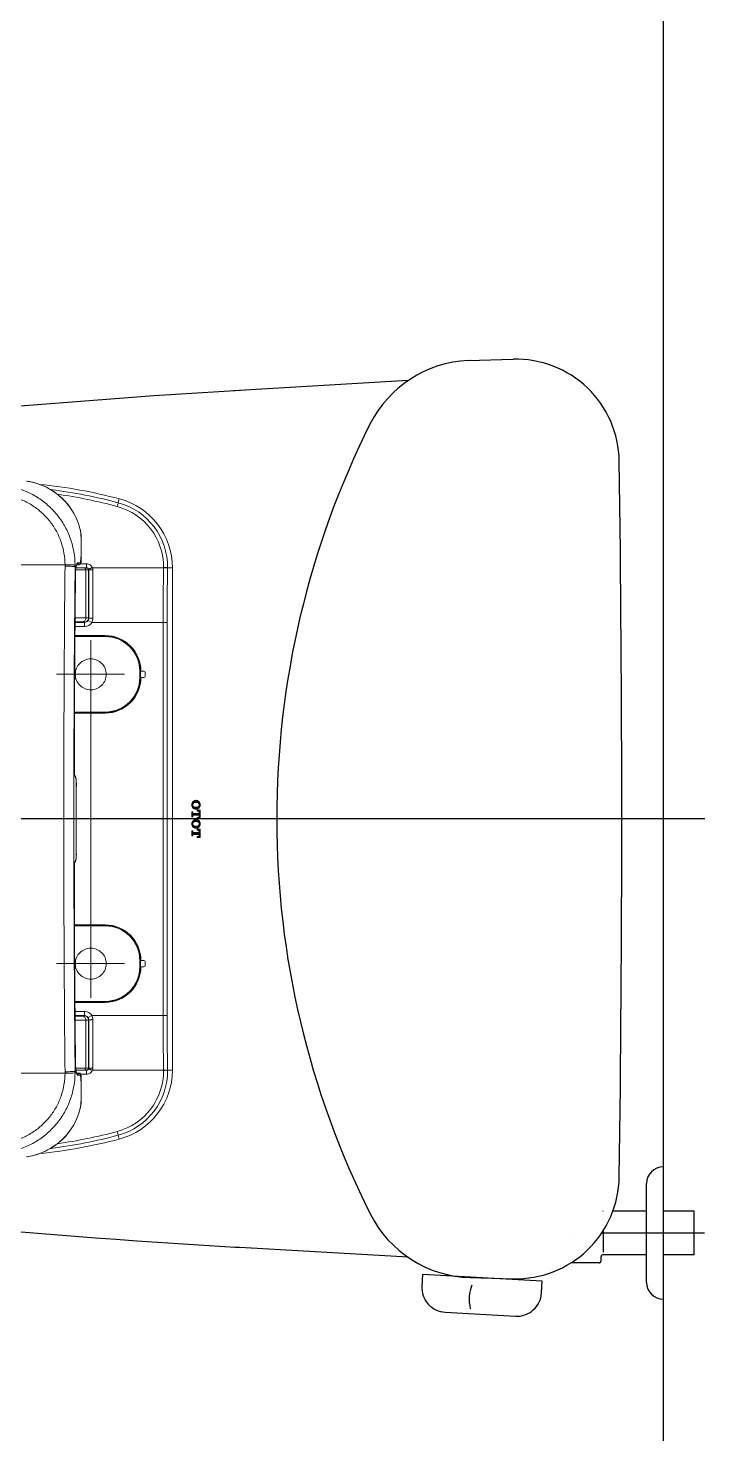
# Model space of a CAD drawing. Header units: millimetres. Extents: x 98197 to 106565, y 53890 to 60222.
# Drawn here: x 104752.1 to 104784.9, y 56482.8 to 56550.8 of the extents above; entities that cross this region are included whole.
import ezdxf

# ---------------------------------------------------------------- set-up
doc = ezdxf.new("R2010")
doc.units = ezdxf.units.MM
doc.header["$LTSCALE"] = 50
doc.header["$MEASUREMENT"] = 0
for name, pattern in [('CENTER', [2, 1.25, -0.25, 0.25, -0.25]), ('DOT', [0.25, 0, -0.25]), ('HIDDEN', [0.375, 0.25, -0.125])]:
    doc.linetypes.add(name, pattern=pattern)
doc.layers.get('0').update_dxf_attribs({"color": 8, "linetype": 'CONTINUOUS'})
doc.layers.add('00', color=7, linetype='DOT')

msp = doc.modelspace()

# ---------------------------------------------------------------- linework, layer by layer
for p, q in [((104782.857, 56635.566), (104782.857, 56425.566)), ((104782.857, 56536.834), (104782.857, 56485.854)), ((104773.422, 56534.756), (104775.603, 56534.815)), ((104770.517, 56533.778), (104762.086, 56533.281)), ((104784.878, 56512.566), (104706.658, 56512.566)), ((104782.057, 56490.131), (104782.057, 56494.931)), ((104782.057, 56493.581), (104780.423, 56493.581)), ((104784.357, 56493.581), (104782.857, 56493.581)), ((104784.357, 56491.481), (104784.357, 56493.581)), ((104778.357, 56492.531), (104778.357, 56492.531)), ((104778.357, 56492.531), (104778.357, 56492.531)), ((104778.357, 56492.531), (104778.357, 56492.531)), ((104778.357, 56492.531), (104778.357, 56492.531)), ((104778.357, 56492.531), (104778.357, 56492.531)), ((104778.357, 56492.531), (104778.357, 56492.531)), ((104784.857, 56492.531), (104779.886, 56492.531)), ((104779.957, 56492.64), (104779.957, 56491.598)), ((104770.517, 56491.355), (104762.086, 56491.852)), ((104779.757, 56491.081), (104778.391, 56491.081)), ((104779.857, 56491.181), (104779.857, 56491.381)), ((104782.057, 56491.481), (104779.957, 56491.481)), ((104784.357, 56491.481), (104782.857, 56491.481)), ((104773.541, 56490.373), (104775.603, 56490.318)), ((104773.541, 56490.373), (104775.603, 56490.318)), ((104773.541, 56490.373), (104775.603, 56490.318))]:
    msp.add_line(p, q)
at = {"lineweight": 13, "ltscale": 0.3}
for p, q in [((104752.055, 56528.917), (104752.145, 56528.902)), ((104753.162, 56528.534), (104753.208, 56528.508)), ((104753.208, 56528.508), (104753.207, 56528.507)), ((104753.247, 56528.505), (104753.208, 56528.51)), ((104753.244, 56528.486), (104753.282, 56528.463)), ((104753.244, 56528.486), (104753.244, 56528.485)), ((104756.539, 56528.057), (104756.489, 56527.868)), ((104754.685, 56526.27), (104754.685, 56526.253)), ((104754.685, 56526.253), (104754.686, 56526.188)), ((104754.686, 56526.188), (104754.687, 56526.105)), ((104754.688, 56526.332), (104754.692, 56526.253)), ((104754.693, 56526.239), (104754.692, 56526.253)), ((104754.693, 56526.239), (104754.693, 56524.967)), ((104754.689, 56525.575), (104754.69, 56525.481)), ((104751.122, 56524.867), (104753.913, 56524.867)), ((104753.912, 56524.8), (104753.913, 56524.867)), ((104754.397, 56524.396), (104754.4, 56524.774)), ((104754.4, 56524.841), (104754.4, 56524.85)), ((104755.058, 56524.627), (104754.431, 56524.627)), ((104754.44, 56524.704), (104754.435, 56524.659)), ((104754.446, 56524.744), (104754.44, 56524.704)), ((104754.958, 56524.727), (104754.444, 56524.727)), ((104754.453, 56524.781), (104754.446, 56524.744)), ((104754.448, 56524.803), (104754.454, 56524.806)), ((104754.454, 56524.786), (104754.453, 56524.781)), ((104754.459, 56524.807), (104754.454, 56524.786)), ((104754.476, 56524.867), (104754.593, 56524.867)), ((104754.561, 56524.969), (104754.532, 56524.969)), ((104754.662, 56524.968), (104754.561, 56524.969)), ((104754.663, 56524.967), (104754.693, 56524.967)), ((104754.679, 56524.917), (104754.958, 56524.917)), ((104754.921, 56524.627), (104754.921, 56522.3)), ((104754.958, 56524.727), (104754.958, 56524.917)), ((104755.048, 56522.294), (104755.048, 56524.627)), ((104755.058, 56522.278), (104755.058, 56524.627)), ((104755.237, 56524.727), (104758.679, 56524.727)), ((104755.258, 56524.617), (104755.258, 56522.278)), ((104758.679, 56524.727), (104758.679, 56524.732)), ((104758.873, 56524.722), (104758.873, 56524.717)), ((104759.108, 56524.722), (104758.873, 56524.722)), ((104754.487, 56522.304), (104754.401, 56522.304)), ((104754.546, 56522.304), (104754.487, 56522.304)), ((104754.603, 56522.303), (104754.546, 56522.304)), ((104754.921, 56522.3), (104755.048, 56522.294)), ((104754.858, 56521.878), (104754.397, 56521.878)), ((104754.399, 56522.078), (104754.858, 56522.078)), ((104754.725, 56522.101), (104754.851, 56522.094)), ((104754.858, 56521.878), (104754.858, 56522.094)), ((104755.03, 56522.177), (104755.203, 56522.077)), ((104758.855, 56522.077), (104755.203, 56522.077)), ((104758.662, 56503.057), (104758.662, 56522.077)), ((104758.855, 56522.077), (104758.855, 56503.057)), ((104755.858, 56521.442), (104754.458, 56521.442)), ((104755.858, 56521.422), (104754.458, 56521.422)), ((104754.458, 56521.422), (104754.458, 56521.392)), ((104755.858, 56521.392), (104754.458, 56521.392)), ((104755.858, 56521.392), (104755.858, 56521.422)), ((104757.533, 56519.417), (104757.533, 56519.717)), ((104757.563, 56519.717), (104757.533, 56519.717)), ((104757.563, 56519.417), (104757.563, 56519.717)), ((104757.583, 56519.717), (104757.733, 56519.717)), ((104757.783, 56519.667), (104757.783, 56519.467)), ((104757.533, 56519.417), (104757.563, 56519.417)), ((104757.733, 56519.417), (104757.583, 56519.417)), ((104754.458, 56517.742), (104755.858, 56517.742)), ((104754.458, 56517.742), (104754.458, 56517.712)), ((104755.858, 56517.712), (104754.458, 56517.712)), ((104754.458, 56517.692), (104755.858, 56517.692)), ((104755.858, 56517.712), (104755.858, 56517.742)), ((104754.34, 56514.769), (104754.341, 56514.836)), ((104754.34, 56514.692), (104754.34, 56514.769)), ((104754.34, 56514.619), (104754.34, 56514.692)), ((104754.375, 56514.704), (104754.376, 56514.698)), ((104754.376, 56514.698), (104754.377, 56514.694)), ((104754.378, 56514.692), (104754.413, 56514.619)), ((104754.386, 56514.648), (104754.421, 56514.575)), ((104754.46, 56514.295), (104754.459, 56513.966)), ((104754.459, 56513.541), (104754.458, 56513.115)), ((104754.459, 56513.966), (104754.459, 56513.541)), ((104754.458, 56513.115), (104754.458, 56512.69)), ((104754.338, 56512.567), (104753.852, 56512.567)), ((104754.458, 56512.567), (104754.456, 56512.567)), ((104754.458, 56512.69), (104754.458, 56512.23)), ((104754.458, 56512.23), (104754.459, 56511.805)), ((104754.459, 56511.805), (104754.459, 56511.38)), ((104754.34, 56510.441), (104754.34, 56510.514)), ((104754.34, 56510.364), (104754.34, 56510.441)), ((104754.341, 56510.297), (104754.34, 56510.364)), ((104754.364, 56510.32), (104754.364, 56510.298)), ((104754.367, 56510.376), (104754.366, 56510.365)), ((104754.378, 56510.441), (104754.413, 56510.514)), ((104754.378, 56510.441), (104754.378, 56510.442)), ((104754.421, 56510.558), (104754.386, 56510.485)), ((104754.417, 56510.523), (104754.413, 56510.513)), ((104755.858, 56507.442), (104754.458, 56507.442)), ((104755.858, 56507.422), (104754.458, 56507.422)), ((104754.458, 56507.422), (104754.458, 56507.392)), ((104755.858, 56507.392), (104754.458, 56507.392)), ((104755.858, 56507.392), (104755.858, 56507.422)), ((104757.533, 56505.417), (104757.533, 56505.717)), ((104757.563, 56505.717), (104757.533, 56505.717)), ((104757.533, 56505.417), (104757.563, 56505.417)), ((104757.563, 56505.417), (104757.563, 56505.717)), ((104757.583, 56505.717), (104757.733, 56505.717)), ((104757.733, 56505.417), (104757.583, 56505.417)), ((104757.783, 56505.667), (104757.783, 56505.467)), ((104754.397, 56503.255), (104754.858, 56503.255)), ((104754.458, 56503.742), (104755.858, 56503.742)), ((104754.458, 56503.742), (104754.458, 56503.712)), ((104755.858, 56503.712), (104754.458, 56503.712)), ((104754.458, 56503.692), (104755.858, 56503.692)), ((104754.858, 56503.039), (104754.858, 56503.255)), ((104755.858, 56503.712), (104755.858, 56503.742)), ((104754.858, 56503.055), (104754.399, 56503.055)), ((104754.401, 56502.829), (104754.487, 56502.829)), ((104754.487, 56502.829), (104754.546, 56502.829)), ((104754.546, 56502.829), (104754.603, 56502.83)), ((104754.851, 56503.039), (104754.725, 56503.033)), ((104755.048, 56502.839), (104754.921, 56502.833)), ((104755.203, 56503.057), (104755.03, 56502.956)), ((104755.203, 56503.057), (104758.855, 56503.057))]:
    msp.add_line(p, q, dxfattribs=at)
at = {"lineweight": 13}
for p, q in [((104759.108, 56524.722), (104759.108, 56500.412)), ((104755.157, 56503.917), (104755.157, 56521.216)), ((104756.798, 56519.567), (104753.499, 56519.567)), ((104756.798, 56505.567), (104753.499, 56505.567)), ((104754.921, 56502.833), (104754.921, 56500.507)), ((104755.048, 56500.507), (104755.048, 56502.839)), ((104755.058, 56502.855), (104755.058, 56500.507)), ((104755.258, 56502.856), (104755.258, 56500.516)), ((104754.4, 56500.359), (104754.397, 56500.737)), ((104754.431, 56500.507), (104755.058, 56500.507)), ((104751.122, 56500.267), (104753.912, 56500.267)), ((104753.913, 56500.267), (104753.912, 56500.333)), ((104754.406, 56500.356), (104754.4, 56500.359)), ((104754.4, 56500.351), (104754.4, 56500.359)), ((104754.435, 56500.474), (104754.44, 56500.429)), ((104754.444, 56500.407), (104754.958, 56500.407)), ((104754.453, 56500.352), (104754.454, 56500.347)), ((104754.593, 56500.267), (104754.476, 56500.267)), ((104754.483, 56500.248), (104754.485, 56500.246)), ((104754.532, 56500.164), (104754.561, 56500.164)), ((104754.561, 56500.164), (104754.662, 56500.165)), ((104754.693, 56500.167), (104754.663, 56500.167)), ((104754.958, 56500.216), (104754.679, 56500.216)), ((104754.693, 56498.895), (104754.693, 56500.167)), ((104754.958, 56500.216), (104754.958, 56500.407)), ((104758.679, 56500.407), (104755.237, 56500.407)), ((104758.679, 56500.401), (104758.679, 56500.407)), ((104758.873, 56500.416), (104758.873, 56500.412)), ((104758.873, 56500.412), (104759.108, 56500.412)), ((104754.69, 56499.652), (104754.689, 56499.558)), ((104754.69, 56499.666), (104754.69, 56499.652)), ((104754.686, 56498.894), (104754.685, 56498.88)), ((104754.685, 56498.88), (104754.685, 56498.863)), ((104754.687, 56499.028), (104754.686, 56498.945)), ((104754.686, 56498.945), (104754.686, 56498.894)), ((104754.692, 56498.88), (104754.688, 56498.803)), ((104754.692, 56498.88), (104754.693, 56498.895)), ((104756.489, 56497.265), (104756.539, 56497.076)), ((104753.208, 56496.625), (104753.162, 56496.599)), ((104753.207, 56496.626), (104753.208, 56496.625)), ((104753.208, 56496.623), (104753.247, 56496.628)), ((104753.283, 56496.671), (104753.244, 56496.647)), ((104753.244, 56496.648), (104753.244, 56496.647)), ((104752.145, 56496.231), (104752.055, 56496.216))]:
    msp.add_line(p, q, dxfattribs=at)
at = {"linetype": 'CENTER', "lineweight": 13}
for p, q in [((104756.757, 56519.567), (104753.558, 56519.567)), ((104755.158, 56503.967), (104755.158, 56507.167)), ((104756.757, 56505.567), (104753.558, 56505.567))]:
    msp.add_line(p, q, dxfattribs=at)
at = {"linetype": 'ByBlock', "lineweight": 0}
for p, q in [((104760.063, 56513.339), (104760.18, 56513.457)), ((104760.125, 56513.328), (104760.266, 56513.469)), ((104760.236, 56513.365), (104760.326, 56513.456)), ((104760.304, 56513.36), (104760.374, 56513.43)), ((104760.047, 56513.249), (104760.12, 56513.322)), ((104760.047, 56512.914), (104760.093, 56512.914)), ((104760.047, 56512.669), (104760.047, 56512.914)), ((104760.047, 56512.881), (104760.08, 56512.914)), ((104760.047, 56512.807), (104760.095, 56512.856)), ((104760.047, 56512.733), (104760.15, 56512.837)), ((104760.057, 56513.185), (104760.097, 56513.225)), ((104760.079, 56513.134), (104760.124, 56513.179)), ((104760.093, 56512.865), (104760.093, 56512.914)), ((104760.096, 56512.854), (104760.093, 56512.865)), ((104760.102, 56512.845), (104760.096, 56512.854)), ((104760.111, 56512.839), (104760.102, 56512.845)), ((104760.102, 56512.737), (104760.111, 56512.743)), ((104760.122, 56512.837), (104760.111, 56512.839)), ((104760.111, 56512.743), (104760.122, 56512.745)), ((104760.112, 56513.093), (104760.171, 56513.153)), ((104760.411, 56512.837), (104760.122, 56512.837)), ((104760.411, 56512.745), (104760.122, 56512.745)), ((104760.132, 56512.745), (104760.223, 56512.837)), ((104760.154, 56513.062), (104760.233, 56513.141)), ((104760.206, 56512.745), (104760.297, 56512.837)), ((104760.207, 56513.041), (104760.312, 56513.147)), ((104760.269, 56513.036), (104760.27, 56513.038)), ((104760.277, 56513.038), (104760.455, 56513.217)), ((104760.279, 56512.745), (104760.37, 56512.837)), ((104760.312, 56512.947), (104760.312, 56512.992)), ((104760.312, 56512.992), (104760.458, 56512.992)), ((104760.312, 56512.947), (104760.333, 56512.947)), ((104760.333, 56512.947), (104760.378, 56512.992)), ((104760.352, 56512.745), (104760.458, 56512.851)), ((104760.36, 56513.342), (104760.41, 56513.393)), ((104760.386, 56512.927), (104760.451, 56512.992)), ((104760.397, 56513.306), (104760.438, 56513.347)), ((104760.411, 56513.246), (104760.455, 56513.29)), ((104760.411, 56512.878), (104760.458, 56512.925)), ((104760.411, 56512.837), (104760.411, 56512.871)), ((104760.411, 56512.731), (104760.458, 56512.778)), ((104760.411, 56512.711), (104760.411, 56512.745)), ((104760.458, 56512.59), (104760.458, 56512.992)), ((104760.093, 56512.669), (104760.047, 56512.669)), ((104760.05, 56512.368), (104760.225, 56512.544)), ((104760.05, 56512.294), (104760.094, 56512.339)), ((104760.056, 56512.669), (104760.093, 56512.706)), ((104760.064, 56512.419), (104760.066, 56512.421)), ((104760.066, 56512.237), (104760.107, 56512.278)), ((104760.092, 56512.669), (104760.093, 56512.67)), ((104760.093, 56512.717), (104760.096, 56512.728)), ((104760.093, 56512.669), (104760.093, 56512.717)), ((104760.093, 56512.19), (104760.143, 56512.241)), ((104760.096, 56512.728), (104760.102, 56512.737)), ((104760.13, 56512.154), (104760.198, 56512.222)), ((104760.177, 56512.127), (104760.267, 56512.217)), ((104760.19, 56512.435), (104760.296, 56512.542)), ((104760.236, 56512.113), (104760.367, 56512.245)), ((104760.269, 56512.441), (104760.349, 56512.521)), ((104760.333, 56512.635), (104760.312, 56512.635)), ((104760.312, 56512.59), (104760.312, 56512.635)), ((104760.312, 56512.631), (104760.316, 56512.635)), ((104760.458, 56512.59), (104760.312, 56512.59)), ((104760.312, 56512.023), (104760.312, 56512.068)), ((104760.312, 56512.068), (104760.458, 56512.068)), ((104760.312, 56512.042), (104760.338, 56512.068)), ((104760.32, 56512.124), (104760.443, 56512.247)), ((104760.331, 56512.43), (104760.392, 56512.49)), ((104760.344, 56512.59), (104760.458, 56512.704)), ((104760.361, 56512.018), (104760.412, 56512.068)), ((104760.379, 56512.404), (104760.424, 56512.449)), ((104760.394, 56512.271), (104760.457, 56512.335)), ((104760.407, 56512.359), (104760.447, 56512.399)), ((104760.418, 56512.59), (104760.458, 56512.63)), ((104760.458, 56511.667), (104760.458, 56512.068)), ((104760.047, 56511.99), (104760.093, 56511.99)), ((104760.047, 56511.745), (104760.047, 56511.99)), ((104760.047, 56511.923), (104760.093, 56511.97)), ((104760.047, 56511.849), (104760.112, 56511.915)), ((104760.047, 56511.776), (104760.184, 56511.913)), ((104760.093, 56511.745), (104760.047, 56511.745)), ((104760.09, 56511.745), (104760.093, 56511.749)), ((104760.093, 56511.942), (104760.093, 56511.99)), ((104760.096, 56511.931), (104760.093, 56511.942)), ((104760.093, 56511.793), (104760.096, 56511.804)), ((104760.093, 56511.745), (104760.093, 56511.793)), ((104760.102, 56511.922), (104760.096, 56511.931)), ((104760.096, 56511.804), (104760.102, 56511.813)), ((104760.111, 56511.915), (104760.102, 56511.922)), ((104760.102, 56511.813), (104760.111, 56511.82)), ((104760.122, 56511.913), (104760.111, 56511.915)), ((104760.111, 56511.82), (104760.122, 56511.822)), ((104760.411, 56511.913), (104760.122, 56511.913)), ((104760.411, 56511.822), (104760.122, 56511.822)), ((104760.166, 56511.822), (104760.257, 56511.913)), ((104760.239, 56511.822), (104760.33, 56511.913)), ((104760.312, 56512.023), (104760.333, 56512.023)), ((104760.312, 56511.674), (104760.352, 56511.714)), ((104760.312, 56511.667), (104760.312, 56511.712)), ((104760.333, 56511.712), (104760.312, 56511.712)), ((104760.458, 56511.667), (104760.312, 56511.667)), ((104760.313, 56511.822), (104760.404, 56511.913)), ((104760.378, 56511.667), (104760.458, 56511.746)), ((104760.386, 56511.822), (104760.458, 56511.894)), ((104760.401, 56511.984), (104760.458, 56512.041)), ((104760.409, 56511.771), (104760.458, 56511.82)), ((104760.411, 56511.921), (104760.458, 56511.967)), ((104760.411, 56511.913), (104760.411, 56511.947)), ((104760.411, 56511.788), (104760.411, 56511.822)), ((104760.451, 56511.667), (104760.458, 56511.673))]:
    msp.add_line(p, q, dxfattribs=at)
at = {"lineweight": 13, "ltscale": 0.3}
for points in [[(104752.145, 56528.902), (104752.242, 56528.883), (104752.344, 56528.86), (104752.452, 56528.831), (104752.565, 56528.797), (104752.681, 56528.757), (104752.8, 56528.711), (104752.92, 56528.658), (104753.041, 56528.599), (104753.162, 56528.534)], [(104753.208, 56528.508), (104753.22, 56528.501), (104753.232, 56528.493), (104753.244, 56528.486)], [(104753.282, 56528.463), (104753.409, 56528.379), (104753.538, 56528.285), (104753.671, 56528.177), (104753.803, 56528.056), (104753.927, 56527.927), (104754.043, 56527.793), (104754.15, 56527.654), (104754.245, 56527.515), (104754.329, 56527.377), (104754.402, 56527.241), (104754.465, 56527.109), (104754.519, 56526.982), (104754.564, 56526.859), (104754.602, 56526.741), (104754.633, 56526.629), (104754.658, 56526.523), (104754.676, 56526.423), (104754.688, 56526.332)], [(104754.419, 56524.396), (104754.41, 56523.403), (104754.401, 56522.32), (104754.393, 56521.238), (104754.385, 56520.155), (104754.379, 56519.072), (104754.374, 56517.989), (104754.369, 56516.905), (104754.366, 56515.822), (104754.364, 56514.836)], [(104754.435, 56524.659), (104754.43, 56524.612), (104754.426, 56524.562), (104754.423, 56524.509), (104754.421, 56524.455), (104754.419, 56524.396)], [(104754.483, 56524.886), (104754.484, 56524.886), (104754.486, 56524.889), (104754.485, 56524.888), (104754.483, 56524.884), (104754.48, 56524.878), (104754.477, 56524.869), (104754.473, 56524.857), (104754.468, 56524.843), (104754.464, 56524.826), (104754.459, 56524.807)], [(104754.364, 56514.836), (104754.364, 56514.813), (104754.365, 56514.792), (104754.366, 56514.771), (104754.366, 56514.768)], [(104754.366, 56514.768), (104754.368, 56514.751), (104754.369, 56514.737), (104754.371, 56514.724), (104754.373, 56514.714), (104754.375, 56514.704)], [(104754.377, 56514.694), (104754.378, 56514.693), (104754.378, 56514.691), (104754.378, 56514.691)], [(104754.413, 56514.62), (104754.417, 56514.611), (104754.424, 56514.591), (104754.431, 56514.57), (104754.437, 56514.547), (104754.442, 56514.522)], [(104754.442, 56514.522), (104754.446, 56514.494), (104754.45, 56514.465), (104754.454, 56514.432)], [(104754.454, 56514.432), (104754.456, 56514.398), (104754.458, 56514.362), (104754.459, 56514.325), (104754.46, 56514.295)], [(104754.454, 56510.701), (104754.45, 56510.669), (104754.446, 56510.639), (104754.442, 56510.611)], [(104754.46, 56510.838), (104754.459, 56510.808), (104754.458, 56510.771), (104754.456, 56510.735), (104754.454, 56510.701)], [(104754.459, 56511.38), (104754.459, 56510.954), (104754.46, 56510.838)], [(104754.366, 56510.365), (104754.366, 56510.362), (104754.365, 56510.341), (104754.364, 56510.32)], [(104754.374, 56510.427), (104754.373, 56510.419), (104754.371, 56510.41), (104754.37, 56510.4), (104754.368, 56510.388), (104754.367, 56510.376)], [(104754.378, 56510.442), (104754.378, 56510.441), (104754.377, 56510.438), (104754.376, 56510.433), (104754.374, 56510.427)], [(104754.442, 56510.611), (104754.437, 56510.586), (104754.431, 56510.563), (104754.424, 56510.542), (104754.417, 56510.523)]]:
    msp.add_lwpolyline(points, dxfattribs=at)
at = {"lineweight": 13}
for points in [[(104754.364, 56510.297), (104754.366, 56509.311), (104754.369, 56508.228), (104754.374, 56507.144), (104754.379, 56506.061), (104754.385, 56504.978), (104754.393, 56503.895), (104754.401, 56502.813), (104754.41, 56501.73), (104754.419, 56500.737)], [(104754.419, 56500.737), (104754.421, 56500.678), (104754.423, 56500.624), (104754.426, 56500.571), (104754.43, 56500.521), (104754.435, 56500.474)], [(104754.44, 56500.429), (104754.446, 56500.389), (104754.453, 56500.352)], [(104754.454, 56500.347), (104754.459, 56500.325), (104754.464, 56500.306)], [(104754.464, 56500.306), (104754.468, 56500.29), (104754.473, 56500.275)], [(104754.473, 56500.275), (104754.477, 56500.263), (104754.481, 56500.255), (104754.483, 56500.248)], [(104754.688, 56498.803), (104754.676, 56498.713), (104754.659, 56498.614), (104754.635, 56498.509), (104754.604, 56498.397), (104754.566, 56498.28), (104754.521, 56498.157), (104754.468, 56498.03), (104754.405, 56497.898), (104754.332, 56497.761), (104754.248, 56497.623), (104754.153, 56497.483), (104754.046, 56497.343), (104753.93, 56497.209), (104753.805, 56497.08), (104753.673, 56496.958), (104753.54, 56496.85), (104753.41, 56496.755), (104753.283, 56496.671)], [(104753.162, 56496.599), (104753.041, 56496.534), (104752.92, 56496.475), (104752.8, 56496.422), (104752.681, 56496.376), (104752.565, 56496.336), (104752.452, 56496.302), (104752.344, 56496.273), (104752.242, 56496.25), (104752.145, 56496.231)], [(104753.244, 56496.647), (104753.232, 56496.64), (104753.22, 56496.633), (104753.208, 56496.625)]]:
    msp.add_lwpolyline(points, dxfattribs=at)
msp.add_lwpolyline([(104772.315, 56488.697), (104775.707, 56488.504, 0.414214), (104776.973, 56489.634), (104777.005, 56490.196), (104771.217, 56490.525), (104771.185, 56489.963, 0.414214)], format="xyb", close=True)
at = {"linetype": 'HIDDEN', "lineweight": 0, "ltscale": 30}
for centre in [(104755.158, 56519.567), (104755.158, 56505.567)]:
    msp.add_circle(centre, 0.75, dxfattribs=at)
for centre, radius, start, end in [((104773.698, 56529.129), 5.634, 92.80728, 153.17151), ((104773.705, 56529.106), 5.656, 91.66448, 91.91596), ((104773.705, 56529.106), 5.656, 91.66448, 91.91596), ((104773.705, 56529.106), 5.656, 91.66448, 91.91596), ((104775.734, 56529.816), 5, 0.82019, 91.50635), ((104775.734, 56529.816), 5, 0.82019, 91.50635), ((104775.734, 56529.816), 5, 0.82019, 91.50635), ((104785.633, 56133.975), 400, 93.32991, 98.1298), ((104806.791, 56512.581), 42.633, 153.39837, 180.02679), ((103570.796, 56512.567), 1210.061, 359.179806, 0.820187), ((104806.753, 56512.565), 42.595, 180.00528, 206.65079), ((104775.734, 56495.317), 5, 268.49365, 359.17981), ((104782.857, 56494.931), 0.8, 90, 180), ((104785.633, 56891.158), 400, 262.06643, 266.67009), ((104773.688, 56495.971), 5.6, 206.65007, 268.49365), ((104779.957, 56493.681), 0.1, 261.48261, 270), ((104779.757, 56491.181), 0.1, 270, 0), ((104779.957, 56491.381), 0.1, 90, 180), ((104782.857, 56490.131), 0.8, 180, 270)]:
    msp.add_arc(centre, radius, start, end)
at = {"lineweight": 13, "ltscale": 0.3}
for centre, radius, start, end in [((104751.694, 56526.347), 2.593, 80.40309, 82.18324), ((104750.153, 56503.887), 25, 75.1996, 84.20021), ((104751.162, 56525.038), 4.028, 58.87206, 59.47675), ((104750.152, 56504.209), 24.492, 75.00629, 82.74211), ((104750.153, 56504.221), 24.297, 75.00451, 81.97314), ((104755.657, 56524.761), 3.216, 359.29008, 75.01424), ((104755.658, 56524.722), 3.45, 0, 75.1996), ((104755.657, 56524.771), 3.022, 359.25218, 75.00266), ((104549.304, 56524.764), 205.387, 0.22617, 0.37389), ((104753.924, 56526.235), 0.769, 1.3478, 3.77482), ((104750.034, 56525.474), 4.656, 353.75427, 355.17529), ((104750.277, 56525.486), 4.417, 353.2453, 353.98025), ((104750.43, 56525.471), 4.263, 353.96433, 359.95112), ((104750.109, 56525.469), 4.581, 355.165, 358.73582), ((104750.193, 56525.466), 4.497, 359.46592, 0.18409), ((104750.182, 56525.466), 4.508, 358.74712, 359.46595), ((105987.405, 56512.602), 1233.553, 179.433411, 180.001625), ((105958.598, 56512.568), 1204.26, 179.437238, 179.892109), ((105962.213, 56512.575), 1207.853, 179.439188, 179.892733), ((104750.366, 56524.799), 4.034, 359.64566, 0.6049), ((104756.17, 56521.885), 3.388, 120.55128, 121.50103), ((104755.598, 56524.572), 1.167, 166.73956, 168.41989), ((104754.593, 56524.967), 0.1, 270, 0), ((104754.958, 56524.627), 0.1, 0, 90), ((104960.874, 56522.077), 202.212, 179.24939, 180.00027), ((104959.469, 56522.077), 200.614, 179.24606, 180.00013), ((104755.034, 56521.841), 0.454, 87.8766, 88.11795), ((104754.856, 56522.294), 0.202, 347.99597, 353.92596), ((104754.858, 56522.294), 0.199, 353.92002, 359.9867), ((104754.857, 56522.278), 0.201, 353.27325, 356.62899), ((104754.858, 56522.278), 0.2, 356.62797, 359.9976), ((104755.227, 56548.135), 25.857, 269.68293, 270.06861), ((104754.86, 56522.278), 0.397, 329.61204, 359.9926), ((104754.858, 56522.294), 0.2, 269.99625, 347.97999), ((104754.858, 56522.278), 0.2, 289.90585, 329.71452), ((104754.857, 56522.279), 0.201, 329.73658, 343.1504), ((104754.857, 56522.278), 0.2, 343.18473, 353.26452), ((104754.458, 56519.717), 1.725, 90, 92.11664), ((104754.458, 56519.717), 1.705, 90, 92.13718), ((104754.458, 56519.717), 1.675, 90, 92.18458), ((104755.858, 56519.717), 1.725, 0, 90), ((104755.858, 56519.717), 1.705, 0, 90), ((104755.858, 56519.717), 1.675, 0, 90), ((104757.733, 56519.667), 0.05, 0, 90), ((104755.858, 56519.417), 1.725, 270, 0), ((104755.858, 56519.417), 1.705, 270, 0), ((104755.858, 56519.417), 1.675, 270, 0), ((104757.733, 56519.467), 0.05, 270, 0), ((104754.458, 56519.417), 1.725, 267.1643, 270), ((104754.458, 56519.417), 1.675, 267.09463, 270), ((104754.458, 56519.417), 1.705, 267.1421, 270), ((104755.399, 56514.834), 1.037, 179.9088, 180.37856), ((104755.171, 56514.822), 0.809, 184.35946, 185.53837), ((104754.303, 56514.656), 0.0827, 20.46087, 25.70743), ((104755.229, 56510.307), 0.867, 175.68592, 176.17673), ((104754.458, 56505.717), 1.725, 90, 92.8357), ((104754.458, 56505.717), 1.705, 90, 92.8579), ((104754.458, 56505.717), 1.675, 90, 92.90537), ((104755.858, 56505.717), 1.725, 0, 90), ((104755.858, 56505.717), 1.705, 0, 90), ((104755.858, 56505.717), 1.675, 0, 90), ((104755.858, 56505.417), 1.675, 270, 0), ((104755.858, 56505.417), 1.725, 270, 0), ((104755.858, 56505.417), 1.705, 270, 0), ((104757.733, 56505.667), 0.05, 0, 90), ((104757.733, 56505.467), 0.05, 270, 0), ((104754.458, 56505.417), 1.675, 267.81542, 270), ((104754.458, 56505.417), 1.705, 267.86282, 270), ((104754.458, 56505.417), 1.725, 267.88337, 270), ((104754.858, 56502.839), 0.2, 4.39255, 89.99977), ((104754.858, 56502.855), 0.2, 30.28548, 70.09415), ((104754.857, 56502.854), 0.201, 16.8496, 30.26342), ((104754.856, 56502.855), 0.201, 0.04452, 16.7805), ((104754.859, 56502.839), 0.198, 0.00767, 4.43275), ((104754.86, 56502.855), 0.397, 0.0074, 30.38796)]:
    msp.add_arc(centre, radius, start, end, dxfattribs=at)
at = {"lineweight": 13}
for centre, radius, start, end in [((105993.267, 56512.56), 1239.415, 179.999718, 180.565246), ((105957.868, 56512.561), 1203.529, 180.107753, 180.5629), ((105962.965, 56512.563), 1208.605, 180.107408, 180.560671), ((104960.987, 56503.056), 202.325, 179.99994, 180.7504), ((104959.105, 56503.054), 200.25, 179.99919, 180.75462), ((104754.958, 56500.507), 0.1, 270, 0), ((104750.366, 56500.335), 4.034, 359.27519, 0.23443), ((104756.166, 56503.241), 3.379, 238.61717, 239.56813), ((104755.64, 56500.57), 1.21, 190.64289, 191.58607), ((104755.669, 56500.577), 1.24, 191.62941, 193.21115), ((104754.43, 56500.167), 0.102, 14.76442, 30.50163), ((104754.43, 56500.167), 0.102, 358.34454, 14.74308), ((104754.593, 56500.167), 0.1, 0, 90), ((104750.032, 56499.659), 4.658, 5.53432, 6.24556), ((104750.301, 56499.65), 4.392, 5.2816, 6.75675), ((104750.036, 56499.659), 4.654, 4.82453, 5.53435), ((104750.109, 56499.664), 4.581, 1.26418, 4.835), ((104750.488, 56499.665), 4.205, 0.01395, 5.31428), ((104755.657, 56500.362), 3.022, 284.99734, 0.74782), ((104755.657, 56500.372), 3.216, 284.98576, 0.70992), ((104755.658, 56500.412), 3.45, 284.8004, 0), ((104553.478, 56500.347), 201.213, 359.62457, 359.77536), ((104750.186, 56499.667), 4.504, 359.98471, 1.25319), ((104753.969, 56498.897), 0.723, 357.39099, 358.71589), ((104750.153, 56520.922), 24.491, 277.25794, 284.99392), ((104750.153, 56520.912), 24.297, 278.02709, 284.99549), ((104750.153, 56521.247), 25, 275.79983, 284.8004), ((104751.162, 56500.096), 4.028, 300.52325, 301.12794), ((104751.686, 56498.836), 2.645, 277.83396, 279.57956)]:
    msp.add_arc(centre, radius, start, end, dxfattribs=at)
at = {"linetype": 'ByBlock', "lineweight": 0, "extrusion": (0, 0, -1)}
for centre, major_axis, start_param, end_param in [((104760.256, 56513.278), (0.202, 0), 3.720285, 4.046006), ((104760.253, 56513.282), (-0.197, 0), 0.904966, 1.236474), ((104760.252, 56513.283), (0.195, 0), 4.37826, 4.712211), ((104760.252, 56513.283), (-0.195, 0), 1.570869, 1.90482), ((104760.251, 56513.282), (0.197, 0), 5.046607, 5.378115), ((104760.249, 56513.279), (-0.201, 0), 2.236602, 2.564209), ((104760.295, 56513.255), (0.248, 0), 3.132029, 3.423949), ((104760.295, 56513.251), (-0.248, 0), 6.000774, 6.292656), ((104760.293, 56513.256), (0.246, 0), 3.424443, 3.718013), ((104760.293, 56513.25), (-0.246, 0), 5.706765, 6.000283), ((104760.256, 56513.228), (0.202, 0), 2.237158, 2.563065), ((104760.202, 56513.255), (-0.109, 0), 6.266912, 6.57121), ((104760.202, 56513.251), (-0.109, 0), 5.995046, 6.299372), ((104760.201, 56513.255), (0.107, 0), 3.429628, 3.736528), ((104760.201, 56513.251), (0.107, 0), 2.546553, 2.853448), ((104760.199, 56513.256), (0.106, 0), 3.736449, 4.046594), ((104760.199, 56513.25), (0.106, 0), 2.23651, 2.546631), ((104760.253, 56513.224), (-0.197, 0), 5.046725, 5.378243), ((104760.198, 56513.257), (-0.104, 0), 0.905024, 1.218692), ((104760.198, 56513.249), (-0.104, 0), 5.064399, 5.378101), ((104760.252, 56513.116), (-0.261, 0), 1.219564, 1.570349), ((104760.252, 56513.389), (0.261, 0), 1.571011, 1.922762), ((104760.252, 56513.222), (0.195, 0), 1.570974, 1.904939), ((104760.252, 56513.116), (-0.261, 0), 1.571037, 1.922241), ((104760.252, 56513.389), (0.26, 0), 1.218618, 1.570788), ((104760.252, 56513.222), (-0.195, 0), 4.378352, 4.712317), ((104760.251, 56513.224), (-0.197, 0), 4.046639, 4.378158), ((104760.333, 56512.874), (0.0768, 0), 4.712499, 5.032231), ((104760.306, 56513.257), (-0.104, 0), 1.923278, 2.236533), ((104760.306, 56513.249), (-0.104, 0), 4.046713, 4.360002), ((104760.333, 56512.873), (-0.0776, 0), 1.890812, 2.208381), ((104760.305, 56513.256), (-0.106, 0), 2.236653, 2.546777), ((104760.305, 56513.25), (0.106, 0), 0.594921, 0.90502), ((104760.249, 56513.227), (-0.201, 0), 3.718812, 4.046604), ((104760.332, 56512.872), (0.0789, 0), 5.350033, 5.664162), ((104760.304, 56513.255), (0.107, 0), 5.688291, 5.99517), ((104760.304, 56513.251), (0.107, 0), 0.288126, 0.594999), ((104760.331, 56512.871), (0.0802, 0), 5.664091, 5.974853), ((104760.302, 56513.255), (-0.109, 0), 2.853869, 3.157026), ((104760.302, 56513.251), (0.109, 0), 6.267838, 6.571024), ((104760.33, 56512.871), (0.0813, 0), 5.975056, 6.282293), ((104760.213, 56513.256), (-0.245, 0), 2.563839, 2.859106), ((104760.213, 56513.25), (0.245, 0), 0.282539, 0.577753), ((104760.21, 56513.255), (-0.248, 0), 2.859057, 3.15154), ((104760.21, 56513.251), (-0.248, 0), 3.131738, 3.424184), ((104760.295, 56512.332), (0.248, 0), 3.132105, 3.423994), ((104760.295, 56512.327), (0.248, 0), 2.859191, 3.15108), ((104760.293, 56512.332), (-0.246, 0), 0.282893, 0.576421), ((104760.293, 56512.327), (-0.246, 0), 5.706765, 6.000292), ((104760.256, 56512.354), (0.202, 0), 3.720255, 4.046002), ((104760.256, 56512.304), (-0.202, 0), 5.37875, 5.704657), ((104760.202, 56512.331), (0.109, 0), 3.125364, 3.429663), ((104760.202, 56512.328), (-0.109, 0), 5.995138, 6.299441), ((104760.201, 56512.331), (0.107, 0), 3.429671, 3.73656), ((104760.201, 56512.327), (-0.107, 0), 5.688229, 5.995128), ((104760.199, 56512.332), (-0.106, 0), 0.594889, 0.905021), ((104760.199, 56512.326), (-0.106, 0), 5.378167, 5.688308), ((104760.253, 56512.358), (0.197, 0), 4.046548, 4.37806), ((104760.253, 56512.301), (0.197, 0), 1.905132, 2.23665), ((104760.198, 56512.334), (-0.104, 0), 0.905041, 1.218702), ((104760.198, 56512.325), (-0.104, 0), 5.064474, 5.378149), ((104760.252, 56512.193), (0.261, 0), 4.360351, 4.712196), ((104760.252, 56512.465), (0.26, 0), 1.570966, 1.922907), ((104760.252, 56512.36), (-0.195, 0), 1.236661, 1.570618), ((104760.252, 56512.299), (0.195, 0), 1.570974, 1.904939), ((104760.252, 56512.36), (-0.195, 0), 1.570869, 1.904827), ((104760.252, 56512.194), (0.26, 0), 4.712376, 5.064639), ((104760.252, 56512.465), (-0.26, 0), 4.360066, 4.712425), ((104760.252, 56512.299), (-0.195, 0), 4.378352, 4.712317), ((104760.251, 56512.358), (-0.197, 0), 1.905021, 2.236533), ((104760.251, 56512.301), (-0.197, 0), 4.046639, 4.378158), ((104760.333, 56512.709), (-0.0768, 0), 4.392587, 4.712279), ((104760.306, 56512.333), (0.104, 0), 5.064861, 5.378108), ((104760.306, 56512.325), (-0.104, 0), 4.046665, 4.359926), ((104760.333, 56512.709), (-0.0776, 0), 4.074885, 4.392413), ((104760.305, 56512.332), (-0.106, 0), 2.236634, 2.546744), ((104760.305, 56512.326), (-0.106, 0), 3.73643, 4.046548), ((104760.249, 56512.355), (-0.201, 0), 2.236607, 2.56424), ((104760.249, 56512.303), (0.201, 0), 0.577219, 0.905012), ((104760.332, 56512.71), (-0.0789, 0), 3.760739, 4.074825), ((104760.304, 56512.331), (0.107, 0), 5.688259, 5.995127), ((104760.304, 56512.327), (0.107, 0), 0.288038, 0.594915), ((104760.331, 56512.711), (0.0802, 0), 0.3085, 0.619218), ((104760.33, 56512.711), (0.0813, 0), 0.001107, 0.308297), ((104760.302, 56512.331), (-0.109, 0), 2.853823, 3.156982), ((104760.302, 56512.328), (-0.109, 0), 3.126176, 3.429339), ((104760.213, 56512.332), (0.245, 0), 5.705432, 6.000656), ((104760.213, 56512.326), (0.245, 0), 0.282529, 0.577753), ((104760.21, 56512.332), (-0.248, 0), 2.859012, 3.151464), ((104760.21, 56512.327), (-0.248, 0), 3.131721, 3.424174), ((104760.333, 56511.95), (-0.0768, 0), 1.570906, 1.890608), ((104760.333, 56511.785), (-0.0768, 0), 4.392593, 4.712279), ((104760.333, 56511.949), (0.0776, 0), 5.032375, 5.349908), ((104760.333, 56511.786), (-0.0776, 0), 4.074897, 4.392419), ((104760.332, 56511.948), (0.0789, 0), 5.349967, 5.664053), ((104760.332, 56511.787), (-0.0789, 0), 3.760756, 4.074837), ((104760.331, 56511.948), (0.0802, 0), 5.663982, 5.974694), ((104760.331, 56511.787), (0.0802, 0), 0.308523, 0.619235), ((104760.33, 56511.947), (0.0814, 0), 5.974897, 6.282079), ((104760.33, 56511.788), (-0.0813, 0), 3.142728, 3.449912)]:
    msp.add_ellipse(centre, major_axis=major_axis, ratio=0.955025, start_param=start_param, end_param=end_param, dxfattribs=at)
at = {"lineweight": 13, "ltscale": 0.3}
for points, knots in [([(104754.4, 56524.85), (104754.397, 56525.063), (104754.358, 56525.491), (104754.196, 56526.114), (104753.936, 56526.704), (104753.582, 56527.243), (104753.144, 56527.717), (104752.634, 56528.113), (104752.066, 56528.42), (104751.659, 56528.561), (104751.451, 56528.614)], [0, 0, 0, 0, 0.124785, 0.249579, 0.374546, 0.499445, 0.624728, 0.749483, 0.874816, 1, 1, 1, 1]), ([(104752.126, 56528.904), (104752.21, 56528.89), (104752.586, 56528.809), (104752.948, 56528.66), (104753.207, 56528.507)], [0, 0, 0, 0, 0.220009, 1, 1, 1, 1]), ([(104753.244, 56528.485), (104753.443, 56528.365), (104753.804, 56528.087), (104754.226, 56527.58), (104754.47, 56527.12), (104754.6, 56526.754), (104754.645, 56526.574), (104754.661, 56526.486)], [0, 0, 0, 0, 0.277159, 0.537415, 0.779669, 0.893053, 1, 1, 1, 1]), ([(104751.331, 56528.169), (104751.513, 56528.121), (104751.87, 56528), (104752.369, 56527.731), (104752.816, 56527.384), (104753.2, 56526.969), (104753.51, 56526.496), (104753.737, 56525.978), (104753.878, 56525.43), (104753.909, 56525.054), (104753.912, 56524.867)], [0, 0, 0, 0, 0.125113, 0.250177, 0.375216, 0.500199, 0.625149, 0.750111, 0.875041, 1, 1, 1, 1]), ([(104756.439, 56527.691), (104756.449, 56527.728), (104756.466, 56527.787), (104756.482, 56527.846), (104756.489, 56527.868)], [0, 0, 0, 0, 0.631437, 1, 1, 1, 1]), ([(104754.661, 56526.486), (104754.663, 56526.478), (104754.668, 56526.447), (104754.673, 56526.416), (104754.676, 56526.392)], [0, 0, 0, 0, 0.256786, 1, 1, 1, 1]), ([(104754.691, 56526.285), (104754.69, 56526.295), (104754.687, 56526.335), (104754.681, 56526.375), (104754.676, 56526.406)], [0, 0, 0, 0, 0.235718, 1, 1, 1, 1]), ([(104754.676, 56526.392), (104754.677, 56526.381), (104754.682, 56526.341), (104754.685, 56526.3), (104754.685, 56526.27)], [0, 0, 0, 0, 0.267854, 1, 1, 1, 1]), ([(104754.4, 56524.85), (104754.393, 56524.851), (104754.373, 56524.854), (104754.316, 56524.86), (104754.215, 56524.864), (104754.072, 56524.867), (104753.967, 56524.867), (104753.912, 56524.867)], [0, 0, 0, 0, 0.045921, 0.120409, 0.353195, 0.666289, 1, 1, 1, 1]), ([(104754.367, 56524.78), (104754.341, 56524.783), (104754.28, 56524.788), (104754.129, 56524.796), (104754.003, 56524.799), (104753.912, 56524.8)], [0, 0, 0, 0, 0.167896, 0.403801, 1, 1, 1, 1]), ([(104754.4, 56524.774), (104754.398, 56524.774), (104754.387, 56524.777), (104754.376, 56524.778), (104754.367, 56524.78)], [0, 0, 0, 0, 0.183909, 1, 1, 1, 1]), ([(104754.43, 56524.643), (104754.429, 56524.623), (104754.421, 56524.542), (104754.418, 56524.459), (104754.418, 56524.397)], [0, 0, 0, 0, 0.237758, 1, 1, 1, 1]), ([(104754.419, 56524.396), (104754.419, 56524.396), (104754.419, 56524.397), (104754.418, 56524.397), (104754.418, 56524.397)], [0, 0, 0, 0, 0.314601, 1, 1, 1, 1]), ([(104754.441, 56524.729), (104754.44, 56524.722), (104754.436, 56524.693), (104754.433, 56524.665), (104754.43, 56524.643)], [0, 0, 0, 0, 0.239936, 1, 1, 1, 1]), ([(104754.454, 56524.806), (104754.453, 56524.8), (104754.448, 56524.774), (104754.444, 56524.749), (104754.441, 56524.729)], [0, 0, 0, 0, 0.236271, 1, 1, 1, 1]), ([(104754.486, 56524.918), (104754.483, 56524.912), (104754.474, 56524.887), (104754.467, 56524.86), (104754.462, 56524.839)], [0, 0, 0, 0, 0.215137, 1, 1, 1, 1]), ([(104754.561, 56524.969), (104754.561, 56524.957), (104754.554, 56524.933), (104754.528, 56524.897), (104754.498, 56524.88), (104754.479, 56524.873)], [0, 0, 0, 0, 0.277812, 0.531206, 1, 1, 1, 1]), ([(104754.532, 56524.969), (104754.532, 56524.952), (104754.524, 56524.915), (104754.497, 56524.888), (104754.481, 56524.879)], [0, 0, 0, 0, 0.484304, 1, 1, 1, 1]), ([(104754.532, 56524.969), (104754.523, 56524.969), (104754.508, 56524.959), (104754.495, 56524.939), (104754.489, 56524.925), (104754.486, 56524.918)], [0, 0, 0, 0, 0.378119, 0.652607, 1, 1, 1, 1]), ([(104754.662, 56524.968), (104754.663, 56524.942), (104754.642, 56524.889), (104754.589, 56524.867), (104754.564, 56524.867)], [0, 0, 0, 0, 0.503215, 1, 1, 1, 1]), ([(104754.823, 56524.727), (104754.836, 56524.727), (104754.862, 56524.721), (104754.895, 56524.699), (104754.916, 56524.666), (104754.921, 56524.64), (104754.921, 56524.627)], [0, 0, 0, 0, 0.24823, 0.4975, 0.748235, 1, 1, 1, 1]), ([(104755.048, 56524.627), (104755.048, 56524.64), (104755.043, 56524.666), (104755.021, 56524.699), (104754.989, 56524.721), (104754.963, 56524.727), (104754.95, 56524.727)], [0, 0, 0, 0, 0.251765, 0.5025, 0.75177, 1, 1, 1, 1]), ([(104754.958, 56524.917), (104754.987, 56524.917), (104755.047, 56524.908), (104755.129, 56524.868), (104755.196, 56524.807), (104755.226, 56524.754), (104755.237, 56524.727)], [0, 0, 0, 0, 0.250103, 0.50016, 0.75013, 1, 1, 1, 1]), ([(104755.051, 56524.663), (104755.051, 56524.663), (104755.053, 56524.663), (104755.055, 56524.663), (104755.06, 56524.664), (104755.069, 56524.666), (104755.085, 56524.671), (104755.108, 56524.679), (104755.136, 56524.688), (104755.167, 56524.7), (104755.201, 56524.713), (104755.225, 56524.722), (104755.237, 56524.727)], [0, 0, 0, 0, 0.006558, 0.021515, 0.045534, 0.07859, 0.170585, 0.294294, 0.445031, 0.617282, 0.804842, 1, 1, 1, 1]), ([(104755.258, 56524.617), (104755.245, 56524.617), (104755.219, 56524.617), (104755.182, 56524.618), (104755.148, 56524.619), (104755.118, 56524.62), (104755.093, 56524.621), (104755.077, 56524.622), (104755.067, 56524.624), (104755.062, 56524.625), (104755.059, 56524.625), (104755.058, 56524.626), (104755.058, 56524.627)], [0, 0, 0, 0, 0.194154, 0.3812, 0.55337, 0.704363, 0.828476, 0.920902, 0.954134, 0.978289, 0.993351, 1, 1, 1, 1]), ([(104758.873, 56524.722), (104758.864, 56524.723), (104758.84, 56524.725), (104758.797, 56524.728), (104758.741, 56524.73), (104758.7, 56524.731), (104758.679, 56524.731)], [0, 0, 0, 0, 0.134751, 0.370528, 0.676532, 1, 1, 1, 1]), ([(104758.679, 56524.727), (104758.701, 56524.726), (104758.741, 56524.725), (104758.797, 56524.723), (104758.84, 56524.721), (104758.864, 56524.718), (104758.873, 56524.717)], [0, 0, 0, 0, 0.332276, 0.629404, 0.860066, 1, 1, 1, 1]), ([(104754.921, 56522.3), (104754.908, 56522.301), (104754.871, 56522.302), (104754.765, 56522.303), (104754.673, 56522.303), (104754.603, 56522.303)], [0, 0, 0, 0, 0.127595, 0.343525, 1, 1, 1, 1]), ([(104754.921, 56522.3), (104754.921, 56522.276), (104754.912, 56522.223), (104754.868, 56522.155), (104754.801, 56522.111), (104754.749, 56522.101), (104754.725, 56522.101)], [0, 0, 0, 0, 0.241776, 0.502489, 0.761629, 1, 1, 1, 1]), ([(104754.851, 56522.094), (104754.877, 56522.094), (104754.929, 56522.105), (104754.994, 56522.149), (104755.038, 56522.216), (104755.048, 56522.268), (104755.048, 56522.294)], [0, 0, 0, 0, 0.248197, 0.497433, 0.748193, 1, 1, 1, 1]), ([(104755.058, 56522.294), (104755.058, 56522.294), (104755.057, 56522.294), (104755.056, 56522.294), (104755.053, 56522.294), (104755.051, 56522.294), (104755.05, 56522.294)], [0, 0, 0, 0, 0.065073, 0.252885, 0.564608, 1, 1, 1, 1]), ([(104755.058, 56522.278), (104755.058, 56522.278), (104755.058, 56522.278), (104755.059, 56522.278), (104755.062, 56522.278), (104755.064, 56522.278), (104755.068, 56522.278), (104755.075, 56522.278), (104755.08, 56522.278), (104755.083, 56522.278)], [0, 0, 0, 0, 0.016165, 0.064156, 0.143693, 0.254448, 0.396086, 0.568134, 1, 1, 1, 1]), ([(104754.725, 56522.101), (104754.711, 56522.101), (104754.674, 56522.102), (104754.605, 56522.103), (104754.51, 56522.103), (104754.438, 56522.104), (104754.399, 56522.104)], [0, 0, 0, 0, 0.122048, 0.340389, 0.63999, 1, 1, 1, 1]), ([(104754.851, 56522.094), (104754.852, 56522.094), (104754.854, 56522.094), (104754.856, 56522.094), (104754.857, 56522.094), (104754.858, 56522.094), (104754.858, 56522.094)], [0, 0, 0, 0, 0.434019, 0.745126, 0.933071, 1, 1, 1, 1]), ([(104755.203, 56522.077), (104755.185, 56522.047), (104755.143, 56521.991), (104755.059, 56521.927), (104754.962, 56521.887), (104754.892, 56521.878), (104754.858, 56521.878)], [0, 0, 0, 0, 0.25, 0.5, 0.75, 1, 1, 1, 1]), ([(104754.364, 56514.836), (104754.364, 56514.836), (104754.363, 56514.836), (104754.362, 56514.836), (104754.362, 56514.836)], [0, 0, 0, 0, 0.251241, 1, 1, 1, 1]), ([(104754.364, 56514.761), (104754.364, 56514.766), (104754.363, 56514.788), (104754.362, 56514.811), (104754.362, 56514.827)], [0, 0, 0, 0, 0.242577, 1, 1, 1, 1]), ([(104754.386, 56514.648), (104754.38, 56514.66), (104754.372, 56514.693), (104754.368, 56514.725), (104754.366, 56514.744)], [0, 0, 0, 0, 0.406789, 1, 1, 1, 1]), ([(104754.444, 56514.488), (104754.442, 56514.505), (104754.436, 56514.535), (104754.427, 56514.564), (104754.421, 56514.575)], [0, 0, 0, 0, 0.577747, 1, 1, 1, 1]), ([(104754.458, 56514.295), (104754.458, 56514.312), (104754.457, 56514.377), (104754.452, 56514.441), (104754.444, 56514.488)], [0, 0, 0, 0, 0.269236, 1, 1, 1, 1]), ([(104754.458, 56514.295), (104754.458, 56514.295), (104754.459, 56514.295), (104754.46, 56514.295), (104754.46, 56514.295)], [0, 0, 0, 0, 0.749229, 1, 1, 1, 1]), ([(104754.445, 56510.646), (104754.447, 56510.66), (104754.455, 56510.724), (104754.458, 56510.788), (104754.458, 56510.838)], [0, 0, 0, 0, 0.223616, 1, 1, 1, 1]), ([(104754.46, 56510.838), (104754.46, 56510.838), (104754.459, 56510.839), (104754.458, 56510.838), (104754.458, 56510.838)], [0, 0, 0, 0, 0.249816, 1, 1, 1, 1]), ([(104754.362, 56510.297), (104754.362, 56510.303), (104754.362, 56510.325), (104754.363, 56510.348), (104754.364, 56510.365)], [0, 0, 0, 0, 0.254314, 1, 1, 1, 1]), ([(104754.364, 56510.297), (104754.364, 56510.297), (104754.363, 56510.297), (104754.362, 56510.297), (104754.362, 56510.297)], [0, 0, 0, 0, 0.251713, 1, 1, 1, 1]), ([(104754.364, 56510.372), (104754.365, 56510.376), (104754.366, 56510.392), (104754.368, 56510.408), (104754.37, 56510.419)], [0, 0, 0, 0, 0.262648, 1, 1, 1, 1]), ([(104754.37, 56510.419), (104754.37, 56510.425), (104754.374, 56510.444), (104754.378, 56510.464), (104754.383, 56510.477)], [0, 0, 0, 0, 0.296298, 1, 1, 1, 1]), ([(104754.427, 56510.571), (104754.429, 56510.576), (104754.436, 56510.6), (104754.441, 56510.626), (104754.445, 56510.646)], [0, 0, 0, 0, 0.20655, 1, 1, 1, 1]), ([(104754.858, 56503.255), (104754.892, 56503.255), (104754.962, 56503.246), (104755.059, 56503.206), (104755.143, 56503.142), (104755.185, 56503.086), (104755.203, 56503.057)], [0, 0, 0, 0, 0.25, 0.5, 0.75, 1, 1, 1, 1]), ([(104754.399, 56503.029), (104754.438, 56503.029), (104754.51, 56503.03), (104754.605, 56503.03), (104754.674, 56503.031), (104754.711, 56503.032), (104754.725, 56503.033)], [0, 0, 0, 0, 0.36001, 0.659611, 0.877952, 1, 1, 1, 1]), ([(104754.603, 56502.83), (104754.673, 56502.83), (104754.765, 56502.83), (104754.871, 56502.831), (104754.908, 56502.832), (104754.921, 56502.833)], [0, 0, 0, 0, 0.656475, 0.872405, 1, 1, 1, 1]), ([(104754.725, 56503.033), (104754.749, 56503.032), (104754.801, 56503.022), (104754.868, 56502.978), (104754.912, 56502.91), (104754.921, 56502.857), (104754.921, 56502.833)], [0, 0, 0, 0, 0.238371, 0.497511, 0.758224, 1, 1, 1, 1]), ([(104754.858, 56503.039), (104754.858, 56503.039), (104754.857, 56503.039), (104754.856, 56503.039), (104754.854, 56503.039), (104754.852, 56503.039), (104754.851, 56503.039)], [0, 0, 0, 0, 0.066929, 0.254874, 0.565981, 1, 1, 1, 1]), ([(104755.048, 56502.839), (104755.048, 56502.865), (104755.038, 56502.917), (104754.994, 56502.984), (104754.929, 56503.028), (104754.877, 56503.039), (104754.851, 56503.039)], [0, 0, 0, 0, 0.25172, 0.502412, 0.751717, 1, 1, 1, 1]), ([(104755.048, 56502.839), (104755.05, 56502.839), (104755.052, 56502.839), (104755.055, 56502.839), (104755.056, 56502.839), (104755.058, 56502.839), (104755.058, 56502.839)], [0, 0, 0, 0, 0.435575, 0.747528, 0.935398, 1, 1, 1, 1]), ([(104755.258, 56502.856), (104755.245, 56502.856), (104755.219, 56502.856), (104755.182, 56502.855), (104755.148, 56502.855), (104755.122, 56502.855), (104755.103, 56502.855), (104755.092, 56502.855), (104755.082, 56502.855), (104755.073, 56502.855), (104755.067, 56502.855), (104755.062, 56502.855), (104755.06, 56502.855), (104755.059, 56502.855), (104755.058, 56502.855), (104755.058, 56502.855), (104755.058, 56502.855)], [0, 0, 0, 0, 0.194921, 0.382689, 0.555486, 0.706965, 0.772896, 0.831367, 0.881819, 0.923805, 0.956886, 0.980722, 0.989119, 0.995142, 0.998773, 1, 1, 1, 1])]:
    msp.add_open_spline(points, degree=3, knots=knots, dxfattribs=at)
for points in [[(104754.693, 56526.239), (104754.693, 56526.249), (104754.69, 56526.26), (104754.685, 56526.27)], [(104754.693, 56525.467), (104754.693, 56525.472), (104754.691, 56525.477), (104754.69, 56525.481)], [(104754.454, 56524.786), (104754.456, 56524.792), (104754.456, 56524.799), (104754.454, 56524.806)], [(104755.258, 56524.617), (104755.258, 56524.654), (104755.25, 56524.692), (104755.237, 56524.727)], [(104754.926, 56522.09), (104754.904, 56522.082), (104754.881, 56522.078), (104754.858, 56522.078)], [(104754.338, 56512.567), (104754.338, 56513.251), (104754.339, 56513.935), (104754.34, 56514.619)], [(104754.366, 56514.768), (104754.366, 56514.766), (104754.366, 56514.763), (104754.364, 56514.761)], [(104754.386, 56514.648), (104754.387, 56514.66), (104754.385, 56514.673), (104754.381, 56514.685)], [(104754.421, 56514.575), (104754.422, 56514.59), (104754.42, 56514.606), (104754.413, 56514.619)], [(104754.456, 56512.567), (104754.456, 56513.143), (104754.457, 56513.719), (104754.458, 56514.295)], [(104754.34, 56510.514), (104754.339, 56511.198), (104754.338, 56511.882), (104754.338, 56512.567)], [(104754.458, 56510.838), (104754.457, 56511.414), (104754.456, 56511.99), (104754.456, 56512.567)], [(104754.364, 56510.372), (104754.366, 56510.37), (104754.366, 56510.367), (104754.366, 56510.365)], [(104754.378, 56510.441), (104754.384, 56510.455), (104754.387, 56510.47), (104754.386, 56510.485)], [(104754.383, 56510.477), (104754.384, 56510.48), (104754.385, 56510.482), (104754.386, 56510.485)], [(104754.413, 56510.514), (104754.42, 56510.527), (104754.422, 56510.543), (104754.421, 56510.558)], [(104754.421, 56510.558), (104754.423, 56510.562), (104754.425, 56510.566), (104754.427, 56510.571)], [(104754.858, 56503.055), (104754.881, 56503.055), (104754.904, 56503.051), (104754.926, 56503.043)]]:
    msp.add_open_spline(points, degree=3, dxfattribs=at)
at = {"lineweight": 13}
for points, knots in [([(104754.419, 56500.737), (104754.419, 56500.737), (104754.419, 56500.736), (104754.418, 56500.736), (104754.418, 56500.736)], [0, 0, 0, 0, 0.314608, 1, 1, 1, 1]), ([(104754.418, 56500.736), (104754.418, 56500.715), (104754.419, 56500.633), (104754.424, 56500.551), (104754.43, 56500.49)], [0, 0, 0, 0, 0.25912, 1, 1, 1, 1]), ([(104754.921, 56500.507), (104754.921, 56500.494), (104754.916, 56500.467), (104754.895, 56500.434), (104754.862, 56500.412), (104754.836, 56500.407), (104754.823, 56500.407)], [0, 0, 0, 0, 0.251765, 0.5025, 0.75177, 1, 1, 1, 1]), ([(104754.95, 56500.407), (104754.963, 56500.407), (104754.989, 56500.412), (104755.021, 56500.434), (104755.043, 56500.467), (104755.048, 56500.494), (104755.048, 56500.507)], [0, 0, 0, 0, 0.24823, 0.4975, 0.748235, 1, 1, 1, 1]), ([(104755.058, 56500.507), (104755.058, 56500.507), (104755.059, 56500.508), (104755.062, 56500.509), (104755.067, 56500.509), (104755.077, 56500.511), (104755.093, 56500.512), (104755.118, 56500.513), (104755.148, 56500.514), (104755.182, 56500.515), (104755.219, 56500.516), (104755.245, 56500.516), (104755.258, 56500.516)], [0, 0, 0, 0, 0.006646, 0.021697, 0.045837, 0.079045, 0.171396, 0.295463, 0.446438, 0.618673, 0.805816, 1, 1, 1, 1]), ([(104753.912, 56500.267), (104753.908, 56500.079), (104753.878, 56499.703), (104753.737, 56499.155), (104753.51, 56498.637), (104753.2, 56498.164), (104752.816, 56497.749), (104752.369, 56497.402), (104751.87, 56497.133), (104751.513, 56497.012), (104751.331, 56496.964)], [0, 0, 0, 0, 0.124965, 0.249893, 0.37486, 0.499807, 0.624788, 0.749825, 0.874886, 1, 1, 1, 1]), ([(104751.451, 56496.519), (104751.659, 56496.572), (104752.066, 56496.713), (104752.634, 56497.02), (104753.144, 56497.416), (104753.582, 56497.89), (104753.936, 56498.429), (104754.196, 56499.019), (104754.358, 56499.642), (104754.397, 56500.07), (104754.4, 56500.283)], [0, 0, 0, 0, 0.125184, 0.250517, 0.375272, 0.500555, 0.625454, 0.750421, 0.875215, 1, 1, 1, 1]), ([(104753.912, 56500.333), (104753.968, 56500.334), (104754.074, 56500.336), (104754.2, 56500.341), (104754.286, 56500.346), (104754.336, 56500.35), (104754.372, 56500.354), (104754.393, 56500.357), (104754.4, 56500.359)], [0, 0, 0, 0, 0.344, 0.647251, 0.772261, 0.874626, 0.951226, 1, 1, 1, 1]), ([(104753.912, 56500.267), (104753.967, 56500.266), (104754.072, 56500.266), (104754.215, 56500.269), (104754.316, 56500.273), (104754.373, 56500.279), (104754.393, 56500.282), (104754.4, 56500.283)], [0, 0, 0, 0, 0.333711, 0.646805, 0.879591, 0.954079, 1, 1, 1, 1]), ([(104754.43, 56500.49), (104754.432, 56500.477), (104754.437, 56500.429), (104754.444, 56500.381), (104754.451, 56500.347)], [0, 0, 0, 0, 0.268852, 1, 1, 1, 1]), ([(104754.462, 56500.294), (104754.464, 56500.286), (104754.47, 56500.26), (104754.478, 56500.233), (104754.486, 56500.215)], [0, 0, 0, 0, 0.283939, 1, 1, 1, 1]), ([(104754.561, 56500.164), (104754.561, 56500.176), (104754.555, 56500.2), (104754.528, 56500.236), (104754.498, 56500.253), (104754.479, 56500.26)], [0, 0, 0, 0, 0.278366, 0.530686, 1, 1, 1, 1]), ([(104754.486, 56500.215), (104754.486, 56500.214), (104754.489, 56500.207), (104754.492, 56500.201), (104754.494, 56500.197)], [0, 0, 0, 0, 0.265986, 1, 1, 1, 1]), ([(104754.494, 56500.197), (104754.497, 56500.192), (104754.505, 56500.177), (104754.52, 56500.164), (104754.532, 56500.164)], [0, 0, 0, 0, 0.333102, 1, 1, 1, 1]), ([(104754.564, 56500.267), (104754.589, 56500.267), (104754.642, 56500.245), (104754.662, 56500.192), (104754.662, 56500.167)], [0, 0, 0, 0, 0.496732, 1, 1, 1, 1]), ([(104755.237, 56500.407), (104755.226, 56500.379), (104755.196, 56500.326), (104755.129, 56500.265), (104755.047, 56500.225), (104754.987, 56500.216), (104754.958, 56500.216)], [0, 0, 0, 0, 0.249887, 0.499864, 0.749914, 1, 1, 1, 1]), ([(104755.051, 56500.47), (104755.051, 56500.47), (104755.053, 56500.47), (104755.055, 56500.47), (104755.06, 56500.469), (104755.069, 56500.467), (104755.085, 56500.462), (104755.108, 56500.454), (104755.136, 56500.445), (104755.167, 56500.433), (104755.201, 56500.42), (104755.225, 56500.411), (104755.237, 56500.407)], [0, 0, 0, 0, 0.006558, 0.021515, 0.045534, 0.07859, 0.170585, 0.294294, 0.445031, 0.617282, 0.804842, 1, 1, 1, 1]), ([(104758.873, 56500.416), (104758.864, 56500.415), (104758.84, 56500.412), (104758.797, 56500.41), (104758.741, 56500.408), (104758.701, 56500.407), (104758.679, 56500.407)], [0, 0, 0, 0, 0.139887, 0.370458, 0.66765, 1, 1, 1, 1]), ([(104758.679, 56500.402), (104758.7, 56500.402), (104758.741, 56500.403), (104758.797, 56500.405), (104758.84, 56500.408), (104758.864, 56500.41), (104758.873, 56500.412)], [0, 0, 0, 0, 0.323468, 0.629472, 0.865249, 1, 1, 1, 1]), ([(104754.661, 56498.647), (104754.645, 56498.559), (104754.6, 56498.379), (104754.47, 56498.013), (104754.225, 56497.553), (104753.804, 56497.046), (104753.443, 56496.768), (104753.244, 56496.648)], [0, 0, 0, 0, 0.106951, 0.220337, 0.462591, 0.722846, 1, 1, 1, 1]), ([(104754.676, 56498.741), (104754.675, 56498.733), (104754.671, 56498.702), (104754.665, 56498.671), (104754.661, 56498.647)], [0, 0, 0, 0, 0.242619, 1, 1, 1, 1]), ([(104754.676, 56498.727), (104754.678, 56498.739), (104754.685, 56498.784), (104754.69, 56498.83), (104754.692, 56498.864)], [0, 0, 0, 0, 0.265909, 1, 1, 1, 1]), ([(104754.685, 56498.863), (104754.685, 56498.854), (104754.684, 56498.813), (104754.68, 56498.772), (104754.676, 56498.741)], [0, 0, 0, 0, 0.231146, 1, 1, 1, 1]), ([(104756.489, 56497.265), (104756.482, 56497.287), (104756.466, 56497.346), (104756.449, 56497.405), (104756.439, 56497.442)], [0, 0, 0, 0, 0.368568, 1, 1, 1, 1]), ([(104753.207, 56496.626), (104753.117, 56496.573), (104752.775, 56496.394), (104752.402, 56496.275), (104752.126, 56496.229)], [0, 0, 0, 0, 0.272375, 1, 1, 1, 1])]:
    msp.add_open_spline(points, degree=3, knots=knots, dxfattribs=at)
for points in [[(104755.237, 56500.407), (104755.25, 56500.441), (104755.258, 56500.479), (104755.258, 56500.516)], [(104754.454, 56500.347), (104754.456, 56500.341), (104754.456, 56500.334), (104754.454, 56500.327)], [(104754.481, 56500.254), (104754.496, 56500.246), (104754.509, 56500.233), (104754.518, 56500.218)], [(104754.69, 56499.652), (104754.691, 56499.657), (104754.693, 56499.661), (104754.693, 56499.666)], [(104754.685, 56498.863), (104754.69, 56498.873), (104754.693, 56498.884), (104754.693, 56498.895)]]:
    msp.add_open_spline(points, degree=3, dxfattribs=at)
msp.add_spline([(104773.599, 56490.005), (104773.469, 56489.462), (104773.521, 56488.868)], degree=3)
at = {"layer": '00'}
msp.add_line((104782.857, 57025.566), (104782.857, 56425.566), dxfattribs=at)

doc.saveas('drawing.dxf')
